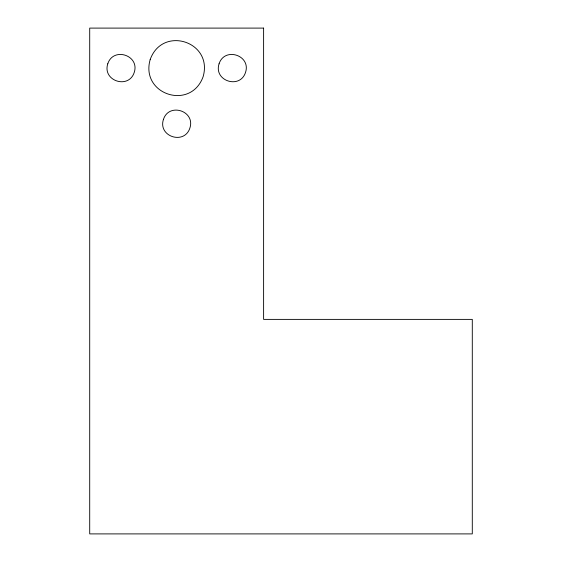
<?xml version="1.0" encoding="UTF-8"?>
<svg xmlns="http://www.w3.org/2000/svg" width="562" height="562" viewBox="0 0 562 562"><rect width="100%" height="100%" fill="white"/><g stroke="black" fill="none" stroke-linecap="round" stroke-linejoin="round"><path stroke-width="0.84" d="M107.778 63.801C102.122 80.914 128.761 89.576 134.241 72.393C139.903 55.28 113.264 46.625 107.778 63.801M150.195 59.502C140.064 94.507 190.743 110.981 203.121 76.692C213.258 41.686 162.58 25.22 150.195 59.502M163.43 119.446C157.767 136.566 184.406 145.221 189.893 128.045C195.555 110.925 168.909 102.27 163.43 119.446M219.075 63.801C213.412 80.914 240.058 89.576 245.538 72.393C251.2 55.28 224.561 46.625 219.075 63.801M263.613 28.1L89.709 28.1L89.709 533.9L472.291 533.9L472.291 319.385L263.613 319.385L263.613 28.1"/></g></svg>
